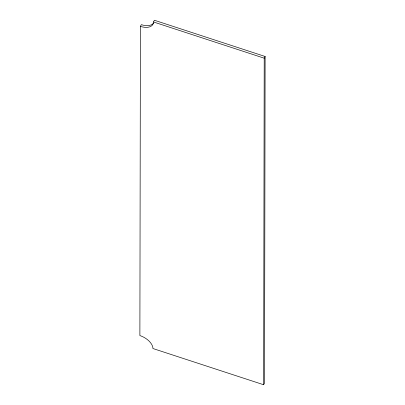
<?xml version="1.0" encoding="UTF-8"?>
<svg xmlns="http://www.w3.org/2000/svg" width="405" height="405" viewBox="0 0 405 405"><rect width="100%" height="100%" fill="white"/><g stroke="black" fill="none" stroke-linecap="round" stroke-linejoin="round"><path stroke-width="0.61" d="M140.419 26.381L139.882 335.563A14.145 8.034 27.7 0 1 152.933 348.528L263.65 384.75L264.551 383.034L265.118 56.472L154.406 20.25L153.505 21.966A14.145 8.034 27.7 0 1 140.419 26.381L141.32 24.664A14.145 8.034 27.7 0 0 153.404 23.252M263.65 384.75L264.217 58.188L265.118 56.472M153.505 21.966L264.217 58.188"/></g></svg>
